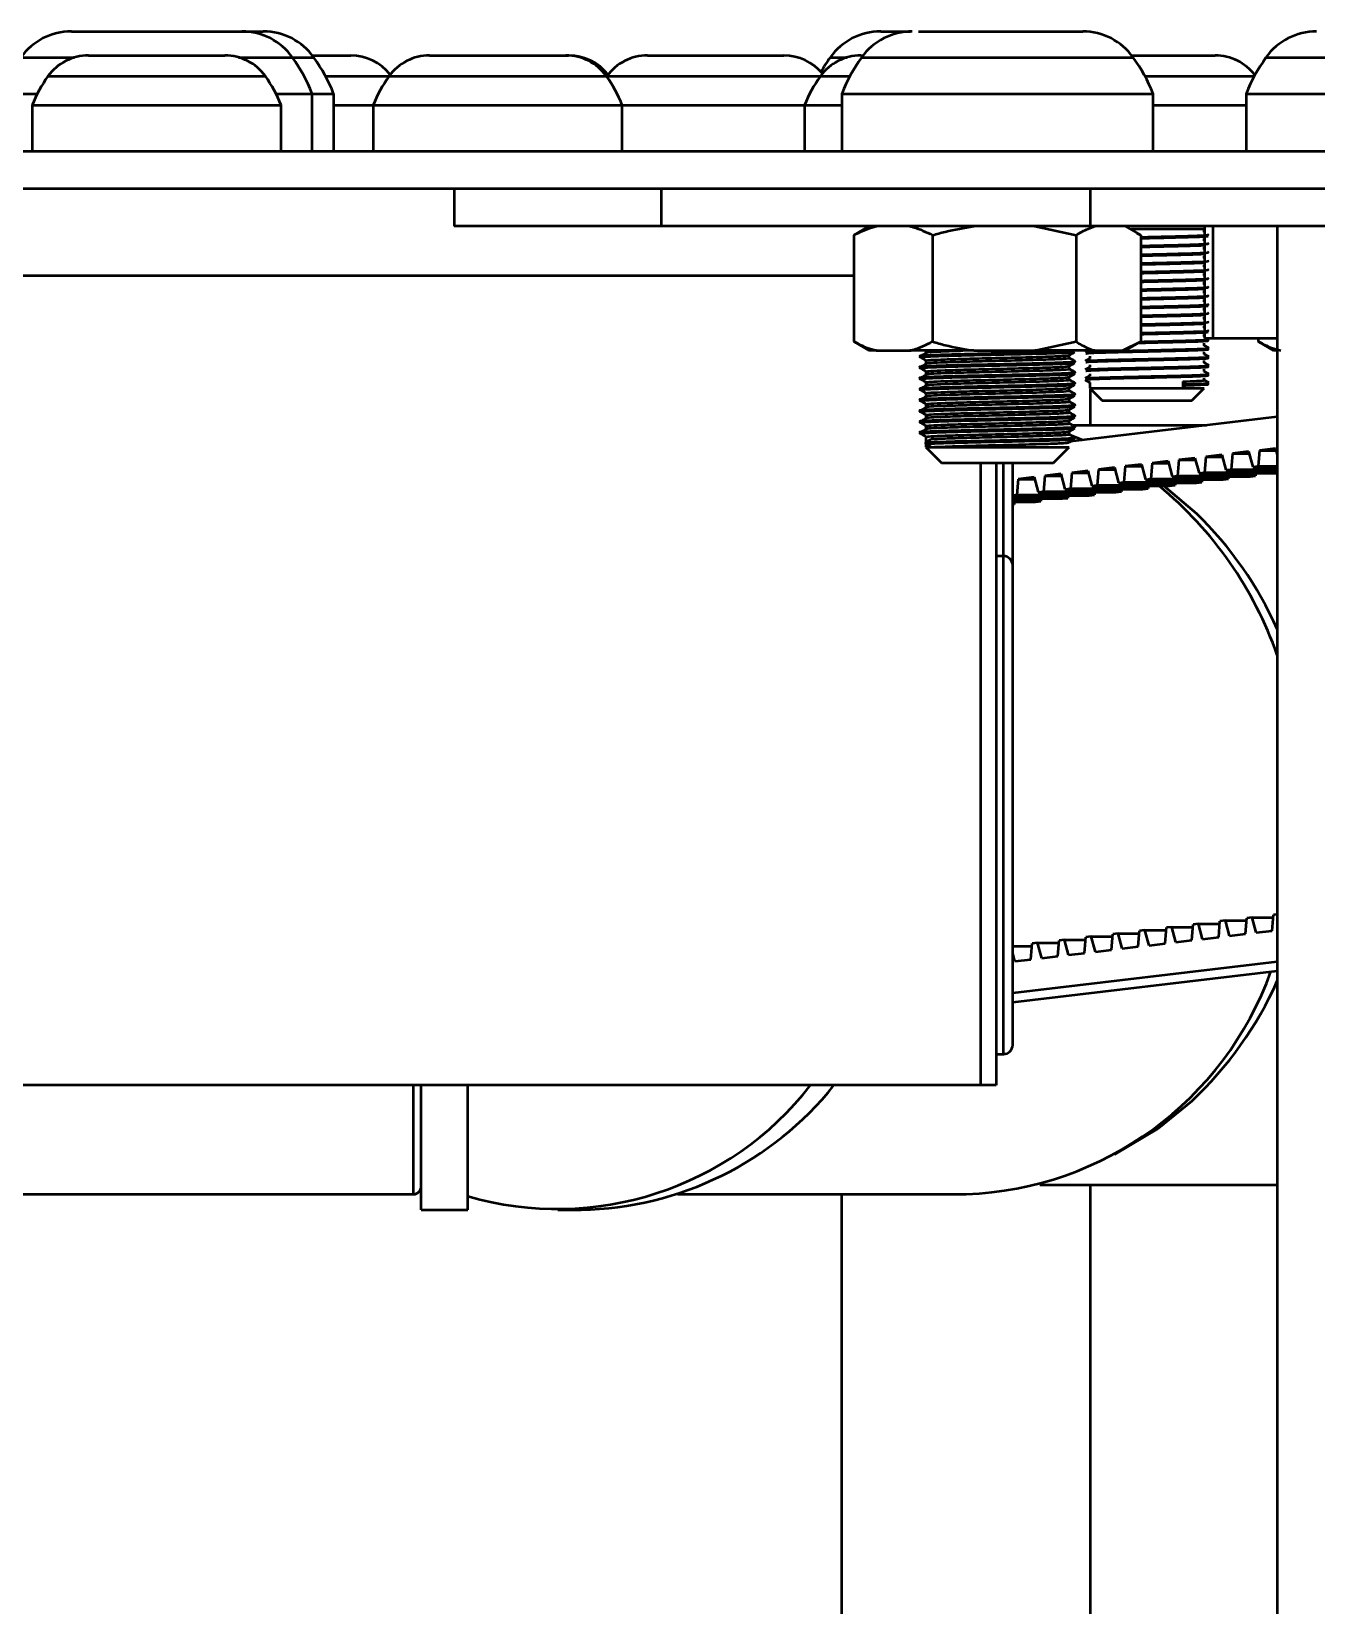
# Model space of a CAD drawing. Header units: millimetres. Extents: x 263 to 2983, y 441 to 2500.
# Drawn here: x 765.1 to 806.4, y 2439.4 to 2489.9 of the extents above; entities that cross this region are included whole.
import ezdxf

# ---------------------------------------------------------------- set-up
doc = ezdxf.new("R2010")
doc.units = ezdxf.units.MM
doc.header["$LTSCALE"] = 0.5
doc.layers.add('BOL', color=7, linetype='Continuous', lineweight=50)

msp = doc.modelspace()

# ---------------------------------------------------------------- linework, layer by layer
at = {"layer": 'BOL'}
for p, q in [((766.414, 2489.95), (767.763, 2489.95)), ((767.763, 2489.95), (771.514, 2489.95)), ((771.514, 2489.95), (771.894, 2489.95)), ((771.894, 2489.95), (772.58, 2489.95)), ((792.414, 2489.95), (793.366, 2489.95)), ((793.63, 2489.95), (797.205, 2489.95)), ((796.536, 2489.95), (796.976, 2489.95)), ((797.205, 2489.95), (798.903, 2489.95)), ((764.79, 2489.116), (766.519, 2489.116)), ((766.962, 2489.179), (768.366, 2489.179)), ((768.366, 2489.179), (771.199, 2489.179)), ((771.199, 2489.179), (771.346, 2489.179)), ((771.788, 2489.116), (773.518, 2489.116)), ((773.518, 2489.116), (774.204, 2489.116)), ((774.158, 2489.179), (775.388, 2489.179)), ((777.919, 2489.179), (778.406, 2489.179)), ((778.406, 2489.179), (781.489, 2489.179)), ((781.489, 2489.179), (782.303, 2489.179)), ((782.303, 2489.179), (782.388, 2489.179)), ((784.919, 2489.179), (785.406, 2489.179)), ((785.406, 2489.179), (788.489, 2489.179)), ((788.489, 2489.179), (789.303, 2489.179)), ((790.79, 2489.116), (791.333, 2489.116)), ((791.776, 2489.179), (791.846, 2489.179)), ((791.799, 2489.116), (792.127, 2489.116)), ((792.127, 2489.116), (800.527, 2489.116)), ((800.481, 2489.179), (802.345, 2489.179)), ((802.345, 2489.179), (803.159, 2489.179)), ((804.79, 2489.116), (813.518, 2489.116)), ((765.663, 2488.512), (772.645, 2488.512)), ((774.58, 2488.512), (776.62, 2488.512)), ((776.62, 2488.512), (782.305, 2488.512)), ((782.305, 2488.512), (783.602, 2488.512)), ((783.602, 2488.512), (783.62, 2488.512)), ((783.62, 2488.512), (789.305, 2488.512)), ((789.305, 2488.512), (790.476, 2488.512)), ((790.476, 2488.512), (791.423, 2488.512)), ((800.903, 2488.512), (803.162, 2488.512)), ((803.162, 2488.512), (804.414, 2488.512)), ((764.154, 2487.95), (765.32, 2487.95)), ((772.987, 2487.95), (774.154, 2487.95)), ((774.154, 2486.096), (774.154, 2487.95)), ((774.154, 2487.95), (774.84, 2487.95)), ((774.84, 2486.096), (774.84, 2487.95)), ((791.163, 2487.95), (791.163, 2486.096)), ((791.163, 2487.95), (791.539, 2487.95)), ((791.539, 2487.95), (801.163, 2487.95)), ((801.163, 2486.096), (801.163, 2487.95)), ((804.154, 2487.95), (804.154, 2486.096)), ((804.154, 2487.95), (814.154, 2487.95)), ((765.154, 2487.579), (765.154, 2486.096)), ((765.154, 2487.579), (773.154, 2487.579)), ((773.154, 2486.096), (773.154, 2487.579)), ((774.84, 2487.579), (776.111, 2487.579)), ((776.111, 2487.579), (776.111, 2486.096)), ((776.111, 2487.579), (782.625, 2487.579)), ((782.625, 2487.579), (784.111, 2487.579)), ((784.111, 2486.096), (784.111, 2487.579)), ((784.111, 2487.579), (789.625, 2487.579)), ((789.625, 2487.579), (789.967, 2487.579)), ((789.967, 2487.579), (789.967, 2486.096)), ((789.967, 2487.579), (791.163, 2487.579)), ((801.163, 2487.579), (803.482, 2487.579)), ((803.482, 2487.579), (804.154, 2487.579)), ((1174.154, 2486.096), (444.154, 2486.096)), ((1174.154, 2484.896), (444.154, 2484.896)), ((778.712, 2484.896), (778.712, 2483.696)), ((785.373, 2483.696), (785.373, 2484.896)), ((799.154, 2483.696), (799.154, 2484.896)), ((785.373, 2483.696), (778.712, 2483.696)), ((799.154, 2483.696), (785.373, 2483.696)), ((792.045, 2483.696), (791.545, 2483.407)), ((791.68, 2483.469), (791.552, 2483.407)), ((791.552, 2483.407), (791.552, 2479.985)), ((794.078, 2483.407), (794.078, 2479.985)), ((797.364, 2483.696), (798.69, 2483.407)), ((798.69, 2483.407), (798.69, 2479.985)), ((819.154, 2483.696), (799.154, 2483.696)), ((800.782, 2483.407), (800.282, 2483.696)), ((802.82, 2483.596), (800.455, 2483.596)), ((800.647, 2483.469), (800.775, 2483.407)), ((800.775, 2483.407), (800.775, 2479.985)), ((802.807, 2483.506), (802.807, 2483.576)), ((802.82, 2483.499), (802.807, 2483.507)), ((802.82, 2483.696), (802.82, 2480.096)), ((803.088, 2483.696), (803.088, 2480.096)), ((805.154, 2483.696), (805.154, 2283.896)), ((802.807, 2483.226), (802.807, 2483.296)), ((802.82, 2483.219), (802.807, 2483.227)), ((802.807, 2482.946), (802.807, 2483.016)), ((802.82, 2482.939), (802.807, 2482.947)), ((802.807, 2482.666), (802.807, 2482.736)), ((802.82, 2482.659), (802.807, 2482.667)), ((802.807, 2482.386), (802.807, 2482.456)), ((802.82, 2482.379), (802.807, 2482.387)), ((791.552, 2482.096), (717.683, 2482.096)), ((802.807, 2482.106), (802.807, 2482.176)), ((802.82, 2482.099), (802.807, 2482.107)), ((802.807, 2481.826), (802.807, 2481.896)), ((802.82, 2481.819), (802.807, 2481.827)), ((802.807, 2481.546), (802.807, 2481.616)), ((802.82, 2481.539), (802.807, 2481.547)), ((802.807, 2481.266), (802.807, 2481.336)), ((802.82, 2481.259), (802.807, 2481.267)), ((802.807, 2480.986), (802.807, 2481.056)), ((802.82, 2480.979), (802.807, 2480.987)), ((802.807, 2480.706), (802.807, 2480.776)), ((802.82, 2480.699), (802.807, 2480.707)), ((802.807, 2480.426), (802.807, 2480.496)), ((802.82, 2480.419), (802.807, 2480.427)), ((791.545, 2479.985), (792.045, 2479.696)), ((791.68, 2479.923), (791.552, 2479.985)), ((797.364, 2479.696), (798.69, 2479.985)), ((800.176, 2479.696), (800.775, 2479.985)), ((800.282, 2479.696), (800.782, 2479.985)), ((802.807, 2480.146), (802.807, 2480.216)), ((802.82, 2480.139), (802.807, 2480.147)), ((802.807, 2479.866), (802.807, 2479.936)), ((802.82, 2480.096), (803.088, 2480.096)), ((802.959, 2480.059), (802.895, 2480.096)), ((803.088, 2480.096), (805.154, 2480.096)), ((804.535, 2479.985), (805.035, 2479.696)), ((804.542, 2480.096), (804.542, 2479.985)), ((804.67, 2479.923), (804.542, 2479.985)), ((792.278, 2479.696), (792.045, 2479.696)), ((792.278, 2479.696), (793.352, 2479.696)), ((795.403, 2479.696), (793.352, 2479.696)), ((793.863, 2479.696), (793.863, 2479.637)), ((793.863, 2479.374), (793.863, 2479.287)), ((795.403, 2479.696), (797.364, 2479.696)), ((799.289, 2479.696), (797.364, 2479.696)), ((798.463, 2479.462), (798.463, 2479.548)), ((799.127, 2479.516), (799.127, 2479.447)), ((799.289, 2479.696), (800.176, 2479.696)), ((800.282, 2479.696), (800.176, 2479.696)), ((802.807, 2479.586), (802.807, 2479.656)), ((802.807, 2479.306), (802.807, 2479.376)), ((805.154, 2479.696), (805.035, 2479.696)), ((793.863, 2479.024), (793.863, 2478.937)), ((798.463, 2479.112), (798.463, 2479.198)), ((798.463, 2478.762), (798.463, 2478.848)), ((799.127, 2479.236), (799.127, 2479.167)), ((799.127, 2478.956), (799.127, 2478.887)), ((802.807, 2479.026), (802.807, 2479.096)), ((793.863, 2478.674), (793.863, 2478.587)), ((793.863, 2478.324), (793.863, 2478.237)), ((798.463, 2478.412), (798.463, 2478.498)), ((799.127, 2478.676), (799.127, 2478.496)), ((799.127, 2478.496), (799.527, 2478.096)), ((799.127, 2478.496), (802.124, 2478.496)), ((799.154, 2477.296), (799.154, 2478.47)), ((802.124, 2478.706), (802.124, 2478.496)), ((802.124, 2478.496), (802.807, 2478.496)), ((802.219, 2478.583), (802.219, 2478.618)), ((802.407, 2478.096), (802.807, 2478.496)), ((802.807, 2478.746), (802.807, 2478.816)), ((793.863, 2477.974), (793.863, 2477.887)), ((798.463, 2478.062), (798.463, 2478.148)), ((799.527, 2478.096), (801.872, 2478.096)), ((801.872, 2478.096), (802.407, 2478.096)), ((793.863, 2477.624), (793.863, 2477.537)), ((798.463, 2477.712), (798.463, 2477.798)), ((798.463, 2477.362), (798.463, 2477.448)), ((805.154, 2477.566), (798.513, 2476.777)), ((793.863, 2477.274), (793.863, 2477.187)), ((793.863, 2476.924), (793.863, 2476.751)), ((798.463, 2477.012), (798.463, 2477.098)), ((802.883, 2477.296), (798.58, 2477.296)), ((798.909, 2476.824), (798.59, 2476.953)), ((793.861, 2476.705), (793.861, 2476.749)), ((793.863, 2476.704), (793.863, 2476.596)), ((793.863, 2476.596), (794.363, 2476.096)), ((793.863, 2476.596), (798.463, 2476.596)), ((797.963, 2476.096), (798.463, 2476.596)), ((803.371, 2476.349), (802.856, 2476.287)), ((803.371, 2476.349), (803.503, 2475.862)), ((803.718, 2476.39), (803.675, 2475.882)), ((804.233, 2476.451), (803.718, 2476.39)), ((803.718, 2476.39), (804.249, 2476.39)), ((804.233, 2476.451), (804.364, 2475.964)), ((804.579, 2476.492), (804.537, 2475.984)), ((805.094, 2476.553), (804.579, 2476.492)), ((804.579, 2476.492), (805.111, 2476.492)), ((805.094, 2476.553), (805.154, 2476.333)), ((794.363, 2476.096), (797.963, 2476.096)), ((795.625, 2456.096), (795.625, 2476.096)), ((796.125, 2476.096), (796.125, 2456.096)), ((796.354, 2473.096), (796.354, 2476.096)), ((796.654, 2472.796), (796.654, 2476.096)), ((799.064, 2475.837), (798.549, 2475.776)), ((799.064, 2475.837), (799.195, 2475.35)), ((799.41, 2475.878), (799.368, 2475.371)), ((799.926, 2475.94), (799.41, 2475.878)), ((799.41, 2475.878), (799.942, 2475.878)), ((799.926, 2475.94), (800.057, 2475.452)), ((800.272, 2475.981), (800.229, 2475.473)), ((800.787, 2476.042), (800.272, 2475.981)), ((800.272, 2475.981), (800.803, 2475.981)), ((800.787, 2476.042), (800.918, 2475.555)), ((801.133, 2476.083), (801.091, 2475.575)), ((801.648, 2476.144), (801.133, 2476.083)), ((801.133, 2476.083), (801.665, 2476.083)), ((801.648, 2476.144), (801.78, 2475.657)), ((801.995, 2476.185), (801.952, 2475.677)), ((802.51, 2476.246), (801.995, 2476.185)), ((801.995, 2476.185), (802.526, 2476.185)), ((802.51, 2476.246), (802.641, 2475.759)), ((802.856, 2476.287), (802.814, 2475.78)), ((802.856, 2476.287), (803.388, 2476.287)), ((803.503, 2475.862), (803.675, 2475.882)), ((803.503, 2475.862), (805.154, 2475.862)), ((803.675, 2475.882), (805.154, 2475.882)), ((804.364, 2475.964), (804.537, 2475.984)), ((804.364, 2475.964), (805.154, 2475.964)), ((804.537, 2475.984), (805.154, 2475.984)), ((796.826, 2475.572), (796.783, 2475.064)), ((797.341, 2475.633), (796.826, 2475.572)), ((796.826, 2475.572), (797.358, 2475.572)), ((797.341, 2475.633), (797.472, 2475.146)), ((797.687, 2475.674), (797.645, 2475.166)), ((798.203, 2475.735), (797.687, 2475.674)), ((797.687, 2475.674), (798.219, 2475.674)), ((798.203, 2475.735), (798.334, 2475.248)), ((798.549, 2475.776), (798.506, 2475.268)), ((798.549, 2475.776), (799.081, 2475.776)), ((799.195, 2475.35), (799.368, 2475.371)), ((799.195, 2475.35), (801.695, 2475.35)), ((799.368, 2475.371), (801.868, 2475.371)), ((800.057, 2475.452), (800.229, 2475.473)), ((800.057, 2475.452), (802.557, 2475.452)), ((800.229, 2475.473), (802.729, 2475.473)), ((800.918, 2475.555), (801.091, 2475.575)), ((800.918, 2475.555), (803.418, 2475.555)), ((801.013, 2475.35), (801.006, 2475.268)), ((801.091, 2475.575), (803.591, 2475.575)), ((801.513, 2475.35), (802.559, 2474.462)), ((801.695, 2475.35), (801.868, 2475.371)), ((801.78, 2475.657), (801.952, 2475.677)), ((801.78, 2475.657), (804.28, 2475.657)), ((801.875, 2475.452), (801.868, 2475.371)), ((801.952, 2475.677), (804.452, 2475.677)), ((802.557, 2475.452), (802.729, 2475.473)), ((802.641, 2475.759), (802.814, 2475.78)), ((802.641, 2475.759), (805.141, 2475.759)), ((802.736, 2475.555), (802.729, 2475.473)), ((802.814, 2475.78), (805.154, 2475.78)), ((803.418, 2475.555), (803.591, 2475.575)), ((803.598, 2475.657), (803.591, 2475.575)), ((804.28, 2475.657), (804.452, 2475.677)), ((804.459, 2475.759), (804.452, 2475.677)), ((805.141, 2475.759), (805.154, 2475.761)), ((796.654, 2475.048), (796.783, 2475.064)), ((796.654, 2475.043), (799.111, 2475.043)), ((796.654, 2474.962), (798.422, 2474.962)), ((796.654, 2474.941), (798.249, 2474.941)), ((796.654, 2474.859), (797.56, 2474.859)), ((796.654, 2474.839), (797.388, 2474.839)), ((796.706, 2474.839), (796.699, 2474.757)), ((796.783, 2475.064), (799.283, 2475.064)), ((797.388, 2474.839), (797.56, 2474.859)), ((797.472, 2475.146), (797.645, 2475.166)), ((797.472, 2475.146), (799.972, 2475.146)), ((797.567, 2474.941), (797.56, 2474.859)), ((797.645, 2475.166), (800.145, 2475.166)), ((798.249, 2474.941), (798.422, 2474.962)), ((798.334, 2475.248), (798.506, 2475.268)), ((798.334, 2475.248), (800.834, 2475.248)), ((798.429, 2475.043), (798.422, 2474.962)), ((798.506, 2475.268), (801.006, 2475.268)), ((799.111, 2475.043), (799.283, 2475.064)), ((799.29, 2475.146), (799.283, 2475.064)), ((799.972, 2475.146), (800.145, 2475.166)), ((800.152, 2475.248), (800.145, 2475.166)), ((800.834, 2475.248), (801.006, 2475.268)), ((796.654, 2474.757), (796.699, 2474.757)), ((796.654, 2474.752), (796.699, 2474.757)), ((796.354, 2473.096), (796.125, 2473.096)), ((796.354, 2457.096), (796.354, 2473.096)), ((796.654, 2457.396), (796.654, 2472.796)), ((801.548, 2460.651), (801.59, 2461.159)), ((801.763, 2461.179), (801.59, 2461.159)), ((801.894, 2460.692), (801.763, 2461.179)), ((801.763, 2461.179), (802.445, 2461.179)), ((802.409, 2460.753), (802.452, 2461.261)), ((802.624, 2461.281), (802.452, 2461.261)), ((802.756, 2460.794), (802.624, 2461.281)), ((802.624, 2461.281), (803.306, 2461.281)), ((803.271, 2460.855), (803.313, 2461.363)), ((803.486, 2461.384), (803.313, 2461.363)), ((803.617, 2460.897), (803.486, 2461.384)), ((803.486, 2461.384), (804.168, 2461.384)), ((804.132, 2460.958), (804.175, 2461.465)), ((804.347, 2461.486), (804.175, 2461.465)), ((804.479, 2460.999), (804.347, 2461.486)), ((804.347, 2461.486), (805.029, 2461.486)), ((804.994, 2461.06), (805.036, 2461.568)), ((805.154, 2461.582), (805.036, 2461.568)), ((797.24, 2460.14), (797.283, 2460.647)), ((797.455, 2460.668), (797.283, 2460.647)), ((797.587, 2460.181), (797.455, 2460.668)), ((797.455, 2460.668), (798.138, 2460.668)), ((798.102, 2460.242), (798.144, 2460.75)), ((798.317, 2460.77), (798.144, 2460.75)), ((798.448, 2460.283), (798.317, 2460.77)), ((798.317, 2460.77), (798.999, 2460.77)), ((798.963, 2460.344), (799.006, 2460.852)), ((799.178, 2460.872), (799.006, 2460.852)), ((799.31, 2460.385), (799.178, 2460.872)), ((799.178, 2460.872), (799.861, 2460.872)), ((799.825, 2460.446), (799.867, 2460.954)), ((800.04, 2460.975), (799.867, 2460.954)), ((800.171, 2460.487), (800.04, 2460.975)), ((800.04, 2460.975), (800.722, 2460.975)), ((800.686, 2460.549), (800.729, 2461.056)), ((800.901, 2461.077), (800.729, 2461.056)), ((801.033, 2460.59), (800.901, 2461.077)), ((800.901, 2461.077), (801.584, 2461.077)), ((801.033, 2460.59), (801.548, 2460.651)), ((801.894, 2460.692), (802.409, 2460.753)), ((802.756, 2460.794), (803.271, 2460.855)), ((803.617, 2460.897), (804.132, 2460.958)), ((804.479, 2460.999), (804.994, 2461.06)), ((796.654, 2460.565), (797.276, 2460.565)), ((796.725, 2460.078), (796.654, 2460.343)), ((796.725, 2460.078), (797.24, 2460.14)), ((797.587, 2460.181), (798.102, 2460.242)), ((798.448, 2460.283), (798.963, 2460.344)), ((799.31, 2460.385), (799.825, 2460.446)), ((800.171, 2460.487), (800.686, 2460.549)), ((796.654, 2459.065), (805.154, 2460.074)), ((796.654, 2458.768), (805.154, 2459.777)), ((796.125, 2457.096), (796.354, 2457.096)), ((795.625, 2456.096), (717.683, 2456.096)), ((777.404, 2452.596), (777.404, 2456.096)), ((777.654, 2452.096), (777.654, 2456.096)), ((779.154, 2452.096), (779.154, 2456.096)), ((796.125, 2456.096), (795.625, 2456.096)), ((752.904, 2452.596), (777.404, 2452.596)), ((785.882, 2452.596), (795.164, 2452.596)), ((791.154, 2452.596), (791.154, 2283.896)), ((797.522, 2452.896), (805.154, 2452.896)), ((799.154, 2283.896), (799.154, 2452.896)), ((777.654, 2452.096), (779.154, 2452.096)), ((782.039, 2452.096), (782.789, 2452.096))]:
    msp.add_line(p, q, dxfattribs=at)
at = {"layer": 'BOL', "flags": 128}
msp.add_lwpolyline([(802.411, 2455.59), (801.329, 2454.707), (799.923, 2453.868)], dxfattribs=at)
at = {"layer": 'BOL'}
for centre, radius, start, end in [((766.414, 2487.95), 2, 90, 144.3075), ((771.894, 2487.95), 2, 35.6925, 90), ((772.58, 2487.95), 2, 35.6925, 90), ((792.414, 2487.95), 2, 90, 144.3075), ((793.424, 2487.95), 2, 90, 144.3075), ((798.903, 2487.95), 2, 35.6925, 90), ((806.414, 2487.95), 2, 90, 144.3075), ((766.962, 2487.579), 1.6, 90, 144.3075), ((771.346, 2487.579), 1.6, 35.6925, 90), ((769.154, 2485.981), 5.373, 21.4863, 35.6925), ((769.84, 2485.981), 5.373, 21.4863, 35.6925), ((775.388, 2487.579), 1.6, 37.7327, 90), ((777.919, 2487.579), 1.6, 90, 144.3075), ((782.303, 2487.579), 1.6, 35.6925, 90), ((782.388, 2487.579), 1.6, 37.7327, 90), ((784.919, 2487.579), 1.6, 90, 144.3075), ((789.303, 2487.579), 1.6, 39.3989, 90), ((791.776, 2487.579), 1.6, 90, 144.3075), ((795.154, 2485.981), 5.373, 144.3075, 150.2103), ((796.163, 2485.981), 5.373, 144.3075, 158.5137), ((796.163, 2485.981), 5.373, 21.4863, 35.6925), ((803.159, 2487.579), 1.6, 37.2581, 90), ((809.154, 2485.981), 5.373, 144.3075, 158.5137), ((769.154, 2486.004), 4.299, 144.3075, 158.5137), ((769.154, 2486.004), 4.299, 21.4863, 35.6925), ((780.111, 2486.004), 4.299, 144.3075, 158.5137), ((780.111, 2486.004), 4.299, 21.4863, 35.6925), ((793.967, 2486.004), 4.299, 144.3075, 158.5137), ((793.522, 2465.832), 12.327, 19.3267, 50.5457), ((794.157, 2465.834), 12.044, 24.0665, 45.7616), ((796.354, 2472.796), 0.3, 0, 90), ((794.756, 2463.423), 10.835, 272.1581, 340.1982), ((794.183, 2464.344), 12.014, 313.2272, 335.9469), ((796.354, 2457.396), 0.3, 270, 0), ((782.026, 2462.441), 10.318, 253.8369, 322.0558), ((782.598, 2462.734), 10.64, 271.0299, 321.3979), ((777.404, 2452.846), 0.25, 270, 0)]:
    msp.add_arc(centre, radius, start, end, dxfattribs=at)
for points, knots in [([(791.552, 2483.407), (791.694, 2483.478), (791.933, 2483.597), (792.178, 2483.667), (792.278, 2483.696)], [0, 0, 0, 0, 0.592726, 1, 1, 1, 1]), ([(793.352, 2483.696), (793.388, 2483.686), (793.633, 2483.621), (793.873, 2483.506), (794.078, 2483.407)], [0, 0, 0, 0, 0.146021, 1, 1, 1, 1]), ([(794.078, 2483.407), (794.213, 2483.445), (794.649, 2483.568), (795.095, 2483.643), (795.403, 2483.696)], [0, 0, 0, 0, 0.309695, 1, 1, 1, 1]), ([(798.69, 2483.407), (798.751, 2483.445), (798.948, 2483.568), (799.15, 2483.643), (799.289, 2483.696)], [0, 0, 0, 0, 0.309683, 1, 1, 1, 1]), ([(800.767, 2483.308), (801.019, 2483.314), (801.541, 2483.326), (802.227, 2483.343), (802.744, 2483.359), (802.872, 2483.371), (802.936, 2483.377)], [0, 0, 0, 0, 0.2479958, 0.5131347, 0.7530752, 1, 1, 1, 1]), ([(800.819, 2483.345), (801.053, 2483.35), (801.556, 2483.362), (802.234, 2483.378), (802.722, 2483.394), (802.961, 2483.409), (802.935, 2483.416), (802.927, 2483.418)], [0, 0, 0, 0, 0.212892, 0.457674, 0.679192, 0.907158, 1, 1, 1, 1]), ([(800.775, 2483.063), (801.024, 2483.069), (801.542, 2483.081), (802.234, 2483.098), (802.722, 2483.114), (802.961, 2483.129), (802.935, 2483.136), (802.927, 2483.138)], [0, 0, 0, 0, 0.223303, 0.464847, 0.683435, 0.908386, 1, 1, 1, 1]), ([(800.775, 2483.028), (801.025, 2483.034), (801.545, 2483.046), (802.222, 2483.063), (802.678, 2483.077), (802.783, 2483.085), (802.82, 2483.089)], [0, 0, 0, 0, 0.2781745, 0.5790722, 0.8513726, 1, 1, 1, 1]), ([(800.775, 2482.783), (801.024, 2482.789), (801.542, 2482.801), (802.234, 2482.818), (802.722, 2482.834), (802.961, 2482.849), (802.935, 2482.856), (802.927, 2482.858)], [0, 0, 0, 0, 0.2233031, 0.464847, 0.6834349, 0.9083854, 1, 1, 1, 1]), ([(800.775, 2482.748), (801.025, 2482.754), (801.545, 2482.766), (802.222, 2482.783), (802.678, 2482.797), (802.783, 2482.805), (802.82, 2482.809)], [0, 0, 0, 0, 0.278174, 0.579072, 0.851373, 1, 1, 1, 1]), ([(800.775, 2482.503), (801.024, 2482.509), (801.542, 2482.521), (802.234, 2482.538), (802.722, 2482.554), (802.961, 2482.569), (802.935, 2482.576), (802.927, 2482.578)], [0, 0, 0, 0, 0.2233031, 0.464847, 0.6834347, 0.9083854, 1, 1, 1, 1]), ([(800.775, 2482.468), (801.025, 2482.474), (801.545, 2482.486), (802.222, 2482.503), (802.678, 2482.517), (802.783, 2482.525), (802.82, 2482.529)], [0, 0, 0, 0, 0.2781745, 0.579072, 0.8513727, 1, 1, 1, 1]), ([(800.775, 2482.223), (801.024, 2482.229), (801.542, 2482.241), (802.234, 2482.258), (802.722, 2482.274), (802.961, 2482.289), (802.935, 2482.296), (802.927, 2482.298)], [0, 0, 0, 0, 0.223303, 0.464847, 0.683435, 0.908386, 1, 1, 1, 1]), ([(800.775, 2482.188), (801.025, 2482.194), (801.545, 2482.206), (802.222, 2482.223), (802.678, 2482.237), (802.783, 2482.245), (802.82, 2482.249)], [0, 0, 0, 0, 0.278175, 0.579072, 0.851373, 1, 1, 1, 1]), ([(800.775, 2481.943), (801.024, 2481.949), (801.542, 2481.961), (802.234, 2481.978), (802.722, 2481.994), (802.961, 2482.009), (802.935, 2482.016), (802.927, 2482.018)], [0, 0, 0, 0, 0.223303, 0.464847, 0.683435, 0.908386, 1, 1, 1, 1]), ([(800.775, 2481.908), (801.025, 2481.914), (801.545, 2481.926), (802.222, 2481.943), (802.678, 2481.957), (802.783, 2481.965), (802.82, 2481.969)], [0, 0, 0, 0, 0.2781745, 0.5790722, 0.8513726, 1, 1, 1, 1]), ([(800.775, 2481.663), (801.024, 2481.669), (801.542, 2481.681), (802.234, 2481.698), (802.722, 2481.714), (802.961, 2481.729), (802.935, 2481.736), (802.927, 2481.738)], [0, 0, 0, 0, 0.223303, 0.464847, 0.683435, 0.908386, 1, 1, 1, 1]), ([(800.775, 2481.628), (801.025, 2481.634), (801.545, 2481.646), (802.222, 2481.663), (802.678, 2481.677), (802.783, 2481.685), (802.82, 2481.689)], [0, 0, 0, 0, 0.278174, 0.579072, 0.851373, 1, 1, 1, 1]), ([(800.775, 2481.383), (801.024, 2481.389), (801.542, 2481.401), (802.234, 2481.418), (802.722, 2481.434), (802.961, 2481.449), (802.935, 2481.456), (802.927, 2481.458)], [0, 0, 0, 0, 0.2233031, 0.464847, 0.6834347, 0.9083854, 1, 1, 1, 1]), ([(800.775, 2481.348), (801.025, 2481.354), (801.545, 2481.366), (802.222, 2481.383), (802.678, 2481.397), (802.783, 2481.405), (802.82, 2481.409)], [0, 0, 0, 0, 0.2781745, 0.579072, 0.8513727, 1, 1, 1, 1]), ([(800.775, 2481.103), (801.024, 2481.109), (801.542, 2481.121), (802.234, 2481.138), (802.722, 2481.154), (802.961, 2481.169), (802.935, 2481.176), (802.927, 2481.178)], [0, 0, 0, 0, 0.223303, 0.464847, 0.683435, 0.908386, 1, 1, 1, 1]), ([(800.775, 2481.068), (801.025, 2481.074), (801.544, 2481.086), (802.227, 2481.103), (802.744, 2481.119), (802.872, 2481.131), (802.936, 2481.137)], [0, 0, 0, 0, 0.2458241, 0.5117287, 0.7523621, 1, 1, 1, 1]), ([(800.775, 2480.823), (801.024, 2480.829), (801.542, 2480.841), (802.234, 2480.858), (802.722, 2480.874), (802.961, 2480.889), (802.935, 2480.896), (802.927, 2480.898)], [0, 0, 0, 0, 0.223303, 0.464847, 0.683435, 0.908386, 1, 1, 1, 1]), ([(800.775, 2480.788), (801.025, 2480.794), (801.545, 2480.806), (802.222, 2480.823), (802.678, 2480.837), (802.783, 2480.845), (802.82, 2480.849)], [0, 0, 0, 0, 0.2781745, 0.5790722, 0.8513726, 1, 1, 1, 1]), ([(800.775, 2480.543), (801.024, 2480.549), (801.542, 2480.561), (802.234, 2480.578), (802.722, 2480.594), (802.961, 2480.609), (802.935, 2480.616), (802.927, 2480.618)], [0, 0, 0, 0, 0.223303, 0.464847, 0.683435, 0.908386, 1, 1, 1, 1]), ([(800.775, 2480.508), (801.025, 2480.514), (801.545, 2480.526), (802.222, 2480.543), (802.678, 2480.557), (802.783, 2480.565), (802.82, 2480.569)], [0, 0, 0, 0, 0.278174, 0.579072, 0.851373, 1, 1, 1, 1]), ([(800.775, 2480.263), (801.024, 2480.269), (801.542, 2480.281), (802.234, 2480.298), (802.722, 2480.314), (802.961, 2480.329), (802.935, 2480.336), (802.927, 2480.338)], [0, 0, 0, 0, 0.2233031, 0.464847, 0.6834347, 0.9083854, 1, 1, 1, 1]), ([(791.552, 2479.985), (791.694, 2479.914), (791.933, 2479.795), (792.178, 2479.725), (792.278, 2479.696)], [0, 0, 0, 0, 0.592724, 1, 1, 1, 1]), ([(793.352, 2479.696), (793.388, 2479.705), (793.633, 2479.77), (793.873, 2479.886), (794.078, 2479.985)], [0, 0, 0, 0, 0.146018, 1, 1, 1, 1]), ([(794.078, 2479.985), (794.213, 2479.947), (794.649, 2479.824), (795.095, 2479.748), (795.403, 2479.696)], [0, 0, 0, 0, 0.309691, 1, 1, 1, 1]), ([(798.69, 2479.985), (798.751, 2479.947), (798.948, 2479.824), (799.15, 2479.748), (799.289, 2479.696)], [0, 0, 0, 0, 0.309679, 1, 1, 1, 1]), ([(800.717, 2479.947), (800.986, 2479.953), (801.524, 2479.966), (802.234, 2479.983), (802.722, 2479.999), (802.961, 2480.014), (802.935, 2480.021), (802.927, 2480.023)], [0, 0, 0, 0, 0.237022, 0.474697, 0.689784, 0.911132, 1, 1, 1, 1]), ([(800.775, 2480.228), (801.025, 2480.234), (801.544, 2480.246), (802.227, 2480.263), (802.744, 2480.279), (802.872, 2480.291), (802.936, 2480.297)], [0, 0, 0, 0, 0.245824, 0.511729, 0.752362, 1, 1, 1, 1]), ([(800.78, 2479.984), (801.028, 2479.989), (801.544, 2480.001), (802.234, 2480.018), (802.722, 2480.034), (802.961, 2480.049), (802.935, 2480.056), (802.927, 2480.058)], [0, 0, 0, 0, 0.222057, 0.463989, 0.682927, 0.908239, 1, 1, 1, 1]), ([(802.959, 2479.779), (802.933, 2479.794), (802.883, 2479.823), (802.833, 2479.852), (802.807, 2479.867)], [0, 0, 0, 0, 0.499956, 1, 1, 1, 1]), ([(804.542, 2479.985), (804.684, 2479.914), (804.923, 2479.795), (805.168, 2479.725), (805.268, 2479.696)], [0, 0, 0, 0, 0.592749, 1, 1, 1, 1]), ([(793.749, 2479.519), (793.719, 2479.522), (793.601, 2479.532), (793.808, 2479.548), (794.31, 2479.569), (795.068, 2479.591), (796.019, 2479.611), (797.063, 2479.634), (797.945, 2479.659), (798.494, 2479.677), (798.567, 2479.69), (798.597, 2479.696)], [0, 0, 0, 0, 0.04347, 0.170402, 0.285246, 0.403451, 0.517376, 0.654077, 0.791789, 0.911055, 1, 1, 1, 1]), ([(793.748, 2479.169), (793.718, 2479.172), (793.601, 2479.182), (793.808, 2479.198), (794.31, 2479.219), (795.068, 2479.241), (796.02, 2479.261), (797.058, 2479.284), (797.961, 2479.309), (798.497, 2479.329), (798.714, 2479.346), (798.641, 2479.354), (798.634, 2479.355)], [0, 0, 0, 0, 0.041411, 0.162502, 0.27206, 0.384826, 0.493508, 0.623917, 0.755292, 0.869069, 0.987505, 1, 1, 1, 1]), ([(793.768, 2479.473), (793.729, 2479.476), (793.6, 2479.488), (793.805, 2479.505), (794.31, 2479.525), (795.068, 2479.547), (796.019, 2479.567), (797.062, 2479.591), (797.948, 2479.615), (798.527, 2479.635), (798.603, 2479.65), (798.641, 2479.657)], [0, 0, 0, 0, 0.052786, 0.174977, 0.28553, 0.399319, 0.508988, 0.640581, 0.773148, 0.887959, 1, 1, 1, 1]), ([(793.889, 2479.628), (793.858, 2479.61), (793.797, 2479.573), (793.734, 2479.537), (793.702, 2479.519)], [0, 0, 0, 0, 0.501015, 1, 1, 1, 1]), ([(793.717, 2479.473), (793.748, 2479.455), (793.812, 2479.418), (793.873, 2479.382), (793.903, 2479.364)], [0, 0, 0, 0, 0.5011184, 1, 1, 1, 1]), ([(793.869, 2479.637), (793.902, 2479.644), (793.965, 2479.658), (794.417, 2479.677), (794.851, 2479.69), (795.049, 2479.696)], [0, 0, 0, 0, 0.368656, 0.713316, 1, 1, 1, 1]), ([(793.869, 2479.374), (793.901, 2479.382), (793.962, 2479.396), (794.459, 2479.416), (795.149, 2479.438), (796.031, 2479.458), (796.993, 2479.481), (797.812, 2479.506), (798.348, 2479.526), (798.418, 2479.541), (798.453, 2479.548)], [0, 0, 0, 0, 0.1253281, 0.2424984, 0.363103, 0.4793362, 0.6188057, 0.7593054, 0.8809816, 1, 1, 1, 1]), ([(793.869, 2479.287), (793.901, 2479.294), (793.962, 2479.308), (794.459, 2479.328), (795.149, 2479.35), (796.032, 2479.37), (796.99, 2479.394), (797.824, 2479.418), (798.32, 2479.438), (798.52, 2479.455), (798.453, 2479.463), (798.447, 2479.464)], [0, 0, 0, 0, 0.122894, 0.237789, 0.356051, 0.470027, 0.606788, 0.744559, 0.863872, 0.988075, 1, 1, 1, 1]), ([(798.462, 2479.548), (798.494, 2479.566), (798.557, 2479.602), (798.62, 2479.639), (798.652, 2479.657)], [0, 0, 0, 0, 0.498045, 1, 1, 1, 1]), ([(798.651, 2479.355), (798.62, 2479.373), (798.557, 2479.409), (798.494, 2479.445), (798.463, 2479.463)], [0, 0, 0, 0, 0.503397, 1, 1, 1, 1]), ([(799.13, 2479.448), (799.105, 2479.434), (799.054, 2479.404), (799.004, 2479.375), (798.978, 2479.361)], [0, 0, 0, 0, 0.500385, 1, 1, 1, 1]), ([(799.007, 2479.638), (799.007, 2479.642), (799.008, 2479.651), (799.344, 2479.667), (799.93, 2479.685), (800.7, 2479.701), (801.519, 2479.721), (802.234, 2479.738), (802.722, 2479.754), (802.961, 2479.769), (802.935, 2479.776), (802.927, 2479.778)], [0, 0, 0, 0, 0.081662, 0.205628, 0.330396, 0.456458, 0.587658, 0.715892, 0.831938, 0.951363, 1, 1, 1, 1]), ([(799.007, 2479.603), (799.008, 2479.607), (799.009, 2479.616), (799.344, 2479.632), (799.93, 2479.65), (800.7, 2479.666), (801.519, 2479.686), (802.234, 2479.703), (802.722, 2479.719), (802.961, 2479.734), (802.935, 2479.741), (802.927, 2479.743)], [0, 0, 0, 0, 0.081141, 0.20525, 0.330161, 0.456369, 0.58772, 0.716102, 0.832282, 0.951844, 1, 1, 1, 1]), ([(799.007, 2479.358), (799.007, 2479.362), (799.008, 2479.371), (799.344, 2479.387), (799.93, 2479.405), (800.7, 2479.421), (801.519, 2479.441), (802.234, 2479.458), (802.722, 2479.474), (802.961, 2479.489), (802.935, 2479.496), (802.927, 2479.498)], [0, 0, 0, 0, 0.081538, 0.205521, 0.330306, 0.456385, 0.587603, 0.715853, 0.831916, 0.951356, 1, 1, 1, 1]), ([(799.007, 2479.323), (799.008, 2479.327), (799.009, 2479.336), (799.344, 2479.352), (799.93, 2479.37), (800.7, 2479.386), (801.519, 2479.406), (802.234, 2479.423), (802.722, 2479.439), (802.961, 2479.454), (802.935, 2479.461), (802.927, 2479.463)], [0, 0, 0, 0, 0.0811281, 0.2052184, 0.3301108, 0.456299, 0.5876298, 0.7159916, 0.8321541, 0.9516979, 1, 1, 1, 1]), ([(802.959, 2479.499), (802.933, 2479.514), (802.883, 2479.543), (802.833, 2479.572), (802.807, 2479.587)], [0, 0, 0, 0, 0.5003742, 1, 1, 1, 1]), ([(793.748, 2478.819), (793.718, 2478.822), (793.601, 2478.832), (793.808, 2478.848), (794.31, 2478.869), (795.068, 2478.891), (796.02, 2478.911), (797.058, 2478.934), (797.961, 2478.959), (798.497, 2478.979), (798.714, 2478.996), (798.641, 2479.004), (798.634, 2479.005)], [0, 0, 0, 0, 0.041366, 0.162461, 0.272023, 0.384792, 0.493477, 0.623891, 0.755269, 0.86905, 0.98749, 1, 1, 1, 1]), ([(793.768, 2479.123), (793.729, 2479.126), (793.6, 2479.138), (793.805, 2479.155), (794.31, 2479.175), (795.068, 2479.197), (796.019, 2479.217), (797.062, 2479.241), (797.948, 2479.265), (798.527, 2479.285), (798.603, 2479.3), (798.641, 2479.307)], [0, 0, 0, 0, 0.052729, 0.174925, 0.285483, 0.399277, 0.508951, 0.64055, 0.773123, 0.887939, 1, 1, 1, 1]), ([(793.768, 2478.773), (793.729, 2478.776), (793.6, 2478.788), (793.805, 2478.805), (794.31, 2478.825), (795.068, 2478.847), (796.019, 2478.867), (797.062, 2478.891), (797.948, 2478.915), (798.527, 2478.935), (798.603, 2478.95), (798.641, 2478.957)], [0, 0, 0, 0, 0.052671, 0.174873, 0.285436, 0.399235, 0.508914, 0.640519, 0.773099, 0.887919, 1, 1, 1, 1]), ([(793.889, 2479.278), (793.858, 2479.26), (793.797, 2479.223), (793.734, 2479.187), (793.702, 2479.169)], [0, 0, 0, 0, 0.500857, 1, 1, 1, 1]), ([(793.889, 2478.928), (793.858, 2478.91), (793.797, 2478.874), (793.733, 2478.837), (793.702, 2478.819)], [0, 0, 0, 0, 0.500702, 1, 1, 1, 1]), ([(793.717, 2479.123), (793.748, 2479.105), (793.812, 2479.068), (793.873, 2479.032), (793.903, 2479.014)], [0, 0, 0, 0, 0.501011, 1, 1, 1, 1]), ([(793.869, 2479.024), (793.901, 2479.032), (793.962, 2479.046), (794.459, 2479.066), (795.149, 2479.088), (796.031, 2479.108), (796.993, 2479.131), (797.812, 2479.156), (798.348, 2479.176), (798.418, 2479.191), (798.453, 2479.198)], [0, 0, 0, 0, 0.125317, 0.242478, 0.363072, 0.479295, 0.618753, 0.759241, 0.880906, 1, 1, 1, 1]), ([(793.869, 2478.937), (793.901, 2478.944), (793.962, 2478.958), (794.459, 2478.978), (795.149, 2479), (796.032, 2479.02), (796.99, 2479.044), (797.824, 2479.068), (798.32, 2479.088), (798.52, 2479.105), (798.453, 2479.113), (798.447, 2479.114)], [0, 0, 0, 0, 0.122884, 0.237769, 0.356021, 0.469988, 0.606737, 0.744497, 0.8638, 0.987992, 1, 1, 1, 1]), ([(793.869, 2478.674), (793.901, 2478.682), (793.962, 2478.696), (794.459, 2478.716), (795.149, 2478.738), (796.031, 2478.758), (796.993, 2478.781), (797.812, 2478.806), (798.348, 2478.826), (798.418, 2478.841), (798.453, 2478.848)], [0, 0, 0, 0, 0.1253067, 0.2424569, 0.3630409, 0.4792543, 0.6187, 0.7591757, 0.8808311, 1, 1, 1, 1]), ([(798.462, 2479.198), (798.494, 2479.216), (798.557, 2479.252), (798.62, 2479.289), (798.652, 2479.307)], [0, 0, 0, 0, 0.498367, 1, 1, 1, 1]), ([(798.462, 2478.848), (798.494, 2478.866), (798.557, 2478.902), (798.62, 2478.939), (798.652, 2478.957)], [0, 0, 0, 0, 0.498573, 1, 1, 1, 1]), ([(798.651, 2479.005), (798.62, 2479.023), (798.557, 2479.059), (798.494, 2479.095), (798.463, 2479.113)], [0, 0, 0, 0, 0.503565, 1, 1, 1, 1]), ([(799.13, 2479.168), (799.105, 2479.154), (799.054, 2479.124), (799.004, 2479.095), (798.978, 2479.081)], [0, 0, 0, 0, 0.5002304, 1, 1, 1, 1]), ([(799.13, 2478.888), (799.105, 2478.874), (799.054, 2478.844), (799.004, 2478.815), (798.978, 2478.801)], [0, 0, 0, 0, 0.499971, 1, 1, 1, 1]), ([(799.007, 2479.078), (799.008, 2479.082), (799.009, 2479.091), (799.344, 2479.107), (799.93, 2479.125), (800.7, 2479.141), (801.519, 2479.161), (802.234, 2479.178), (802.722, 2479.194), (802.961, 2479.209), (802.935, 2479.216), (802.927, 2479.218)], [0, 0, 0, 0, 0.081203, 0.205231, 0.330061, 0.456187, 0.587452, 0.71575, 0.831854, 0.951338, 1, 1, 1, 1]), ([(799.007, 2479.043), (799.008, 2479.047), (799.009, 2479.056), (799.344, 2479.072), (799.93, 2479.09), (800.7, 2479.106), (801.519, 2479.126), (802.234, 2479.143), (802.722, 2479.159), (802.961, 2479.174), (802.935, 2479.181), (802.927, 2479.183)], [0, 0, 0, 0, 0.0811157, 0.2051869, 0.3300601, 0.456229, 0.5875397, 0.7158818, 0.8320264, 0.9515519, 1, 1, 1, 1]), ([(799.007, 2478.798), (799.008, 2478.802), (799.009, 2478.811), (799.344, 2478.827), (799.93, 2478.845), (800.7, 2478.861), (801.519, 2478.881), (802.234, 2478.898), (802.722, 2478.914), (802.961, 2478.929), (802.935, 2478.936), (802.927, 2478.938)], [0, 0, 0, 0, 0.08122, 0.205275, 0.330131, 0.456283, 0.587576, 0.715901, 0.83203, 0.951539, 1, 1, 1, 1]), ([(799.007, 2478.763), (799.008, 2478.767), (799.009, 2478.776), (799.344, 2478.792), (799.93, 2478.81), (800.7, 2478.826), (801.519, 2478.846), (802.234, 2478.863), (802.722, 2478.879), (802.961, 2478.894), (802.935, 2478.901), (802.927, 2478.903)], [0, 0, 0, 0, 0.081103, 0.205155, 0.330009, 0.456159, 0.587449, 0.715772, 0.831899, 0.951406, 1, 1, 1, 1]), ([(802.959, 2479.219), (802.933, 2479.234), (802.883, 2479.263), (802.833, 2479.292), (802.807, 2479.307)], [0, 0, 0, 0, 0.500462, 1, 1, 1, 1]), ([(802.959, 2478.939), (802.933, 2478.954), (802.883, 2478.983), (802.833, 2479.012), (802.807, 2479.027)], [0, 0, 0, 0, 0.50071, 1, 1, 1, 1]), ([(793.748, 2478.469), (793.718, 2478.472), (793.601, 2478.482), (793.808, 2478.498), (794.31, 2478.519), (795.068, 2478.541), (796.02, 2478.561), (797.058, 2478.584), (797.961, 2478.609), (798.497, 2478.629), (798.714, 2478.646), (798.641, 2478.654), (798.634, 2478.655)], [0, 0, 0, 0, 0.041309, 0.162409, 0.271976, 0.38475, 0.49344, 0.623859, 0.755243, 0.869029, 0.987474, 1, 1, 1, 1]), ([(793.768, 2478.423), (793.729, 2478.426), (793.6, 2478.438), (793.805, 2478.455), (794.31, 2478.475), (795.068, 2478.497), (796.019, 2478.517), (797.062, 2478.541), (797.948, 2478.565), (798.527, 2478.585), (798.603, 2478.6), (798.641, 2478.607)], [0, 0, 0, 0, 0.052615, 0.174824, 0.285393, 0.399199, 0.508885, 0.640498, 0.773084, 0.887912, 1, 1, 1, 1]), ([(793.889, 2478.578), (793.858, 2478.56), (793.796, 2478.524), (793.733, 2478.487), (793.702, 2478.469)], [0, 0, 0, 0, 0.500546, 1, 1, 1, 1]), ([(793.717, 2478.773), (793.748, 2478.755), (793.811, 2478.718), (793.873, 2478.682), (793.903, 2478.664)], [0, 0, 0, 0, 0.500914, 1, 1, 1, 1]), ([(793.717, 2478.423), (793.748, 2478.405), (793.811, 2478.368), (793.873, 2478.332), (793.903, 2478.314)], [0, 0, 0, 0, 0.500701, 1, 1, 1, 1]), ([(793.869, 2478.587), (793.901, 2478.594), (793.962, 2478.608), (794.459, 2478.628), (795.149, 2478.65), (796.032, 2478.67), (796.99, 2478.694), (797.824, 2478.718), (798.32, 2478.738), (798.52, 2478.755), (798.453, 2478.763), (798.447, 2478.764)], [0, 0, 0, 0, 0.122874, 0.237749, 0.355992, 0.469949, 0.606687, 0.744435, 0.863728, 0.98791, 1, 1, 1, 1]), ([(793.869, 2478.324), (793.901, 2478.332), (793.962, 2478.346), (794.459, 2478.366), (795.149, 2478.388), (796.031, 2478.408), (796.993, 2478.431), (797.812, 2478.456), (798.348, 2478.476), (798.418, 2478.491), (798.453, 2478.498)], [0, 0, 0, 0, 0.125298, 0.24244, 0.363016, 0.479221, 0.618657, 0.759123, 0.88077, 1, 1, 1, 1]), ([(793.869, 2478.237), (793.901, 2478.244), (793.962, 2478.258), (794.459, 2478.278), (795.149, 2478.3), (796.032, 2478.32), (796.99, 2478.344), (797.824, 2478.368), (798.32, 2478.388), (798.52, 2478.405), (798.453, 2478.413), (798.447, 2478.414)], [0, 0, 0, 0, 0.1228633, 0.2377293, 0.355962, 0.4699093, 0.6066359, 0.7443725, 0.8636557, 0.9878277, 1, 1, 1, 1]), ([(798.462, 2478.498), (798.494, 2478.516), (798.557, 2478.552), (798.62, 2478.589), (798.652, 2478.607)], [0, 0, 0, 0, 0.4987785, 1, 1, 1, 1]), ([(798.651, 2478.655), (798.62, 2478.673), (798.557, 2478.709), (798.494, 2478.745), (798.463, 2478.763)], [0, 0, 0, 0, 0.5037195, 1, 1, 1, 1]), ([(798.651, 2478.305), (798.62, 2478.323), (798.557, 2478.359), (798.494, 2478.395), (798.463, 2478.413)], [0, 0, 0, 0, 0.50401, 1, 1, 1, 1]), ([(798.977, 2478.762), (799.002, 2478.747), (799.052, 2478.718), (799.103, 2478.689), (799.127, 2478.675)], [0, 0, 0, 0, 0.504231, 1, 1, 1, 1]), ([(802.124, 2478.706), (802.28, 2478.711), (802.597, 2478.722), (802.811, 2478.736), (802.785, 2478.744), (802.777, 2478.746)], [0, 0, 0, 0, 0.40184, 0.815406, 1, 1, 1, 1]), ([(802.219, 2478.618), (802.201, 2478.635), (802.17, 2478.664), (802.138, 2478.693), (802.124, 2478.706)], [0, 0, 0, 0, 0.559989, 1, 1, 1, 1]), ([(802.124, 2478.496), (802.142, 2478.512), (802.173, 2478.541), (802.205, 2478.571), (802.219, 2478.583)], [0, 0, 0, 0, 0.560082, 1, 1, 1, 1]), ([(802.219, 2478.618), (802.388, 2478.624), (802.731, 2478.634), (802.961, 2478.649), (802.935, 2478.656), (802.927, 2478.658)], [0, 0, 0, 0, 0.408624, 0.829143, 1, 1, 1, 1]), ([(802.219, 2478.583), (802.388, 2478.589), (802.731, 2478.599), (802.961, 2478.614), (802.935, 2478.621), (802.927, 2478.623)], [0, 0, 0, 0, 0.408459, 0.828807, 1, 1, 1, 1]), ([(802.959, 2478.659), (802.933, 2478.674), (802.883, 2478.703), (802.833, 2478.732), (802.807, 2478.747)], [0, 0, 0, 0, 0.500883, 1, 1, 1, 1]), ([(793.748, 2478.119), (793.718, 2478.122), (793.601, 2478.132), (793.808, 2478.148), (794.31, 2478.169), (795.068, 2478.191), (796.02, 2478.211), (797.058, 2478.234), (797.961, 2478.259), (798.498, 2478.279), (798.714, 2478.296), (798.641, 2478.304), (798.634, 2478.305)], [0, 0, 0, 0, 0.041265, 0.162367, 0.271935, 0.384711, 0.493403, 0.623824, 0.755211, 0.868998, 0.987445, 1, 1, 1, 1]), ([(793.748, 2477.769), (793.718, 2477.772), (793.601, 2477.782), (793.808, 2477.798), (794.31, 2477.819), (795.068, 2477.841), (796.02, 2477.861), (797.058, 2477.884), (797.961, 2477.909), (798.498, 2477.929), (798.714, 2477.946), (798.641, 2477.954), (798.633, 2477.955)], [0, 0, 0, 0, 0.041208, 0.162315, 0.271889, 0.384669, 0.493366, 0.623793, 0.755185, 0.868977, 0.987429, 1, 1, 1, 1]), ([(793.768, 2478.073), (793.729, 2478.076), (793.6, 2478.088), (793.805, 2478.105), (794.31, 2478.125), (795.068, 2478.147), (796.019, 2478.167), (797.062, 2478.191), (797.948, 2478.215), (798.527, 2478.235), (798.603, 2478.25), (798.641, 2478.257)], [0, 0, 0, 0, 0.052571, 0.174783, 0.285356, 0.399166, 0.508854, 0.640471, 0.773062, 0.887893, 1, 1, 1, 1]), ([(793.767, 2477.723), (793.729, 2477.726), (793.6, 2477.738), (793.806, 2477.755), (794.31, 2477.775), (795.068, 2477.797), (796.019, 2477.817), (797.062, 2477.841), (797.948, 2477.865), (798.527, 2477.885), (798.603, 2477.9), (798.641, 2477.907)], [0, 0, 0, 0, 0.052514, 0.174731, 0.285309, 0.399124, 0.508818, 0.64044, 0.773037, 0.887873, 1, 1, 1, 1]), ([(793.889, 2478.228), (793.858, 2478.21), (793.796, 2478.174), (793.733, 2478.137), (793.702, 2478.119)], [0, 0, 0, 0, 0.500468, 1, 1, 1, 1]), ([(793.889, 2477.878), (793.858, 2477.86), (793.796, 2477.824), (793.733, 2477.787), (793.702, 2477.769)], [0, 0, 0, 0, 0.500312, 1, 1, 1, 1]), ([(793.717, 2478.073), (793.748, 2478.055), (793.811, 2478.018), (793.873, 2477.982), (793.903, 2477.964)], [0, 0, 0, 0, 0.50049, 1, 1, 1, 1]), ([(793.869, 2477.974), (793.901, 2477.982), (793.962, 2477.996), (794.459, 2478.016), (795.149, 2478.038), (796.031, 2478.058), (796.993, 2478.081), (797.812, 2478.106), (798.348, 2478.126), (798.418, 2478.141), (798.453, 2478.148)], [0, 0, 0, 0, 0.125287, 0.24242, 0.362985, 0.479181, 0.618605, 0.759059, 0.880696, 1, 1, 1, 1]), ([(793.869, 2477.887), (793.901, 2477.894), (793.962, 2477.908), (794.459, 2477.928), (795.149, 2477.95), (796.032, 2477.97), (796.99, 2477.994), (797.824, 2478.018), (798.32, 2478.038), (798.52, 2478.055), (798.453, 2478.063), (798.447, 2478.064)], [0, 0, 0, 0, 0.122855, 0.237713, 0.355938, 0.469877, 0.606595, 0.744322, 0.863597, 0.987761, 1, 1, 1, 1]), ([(798.462, 2478.148), (798.494, 2478.166), (798.557, 2478.202), (798.62, 2478.239), (798.652, 2478.257)], [0, 0, 0, 0, 0.499138, 1, 1, 1, 1]), ([(798.462, 2477.798), (798.494, 2477.816), (798.557, 2477.852), (798.62, 2477.889), (798.652, 2477.907)], [0, 0, 0, 0, 0.4993468, 1, 1, 1, 1]), ([(798.651, 2477.955), (798.62, 2477.973), (798.557, 2478.009), (798.494, 2478.045), (798.463, 2478.063)], [0, 0, 0, 0, 0.50418, 1, 1, 1, 1]), ([(793.748, 2477.419), (793.718, 2477.422), (793.601, 2477.432), (793.808, 2477.448), (794.31, 2477.469), (795.068, 2477.491), (796.02, 2477.511), (797.058, 2477.534), (797.961, 2477.559), (798.498, 2477.579), (798.714, 2477.596), (798.64, 2477.604), (798.633, 2477.605)], [0, 0, 0, 0, 0.041165, 0.162275, 0.271852, 0.384636, 0.493336, 0.623767, 0.755163, 0.868959, 0.987414, 1, 1, 1, 1]), ([(793.767, 2477.373), (793.729, 2477.376), (793.6, 2477.388), (793.806, 2477.405), (794.31, 2477.425), (795.068, 2477.447), (796.019, 2477.467), (797.062, 2477.491), (797.948, 2477.515), (798.528, 2477.535), (798.603, 2477.55), (798.641, 2477.557)], [0, 0, 0, 0, 0.052457, 0.17468, 0.285263, 0.399083, 0.508781, 0.64041, 0.773013, 0.887854, 1, 1, 1, 1]), ([(793.889, 2477.528), (793.858, 2477.51), (793.796, 2477.474), (793.733, 2477.437), (793.702, 2477.419)], [0, 0, 0, 0, 0.5002, 1, 1, 1, 1]), ([(793.717, 2477.723), (793.748, 2477.705), (793.811, 2477.668), (793.872, 2477.632), (793.903, 2477.614)], [0, 0, 0, 0, 0.5003579, 1, 1, 1, 1]), ([(793.717, 2477.373), (793.748, 2477.355), (793.81, 2477.318), (793.872, 2477.282), (793.903, 2477.264)], [0, 0, 0, 0, 0.500181, 1, 1, 1, 1]), ([(793.869, 2477.624), (793.901, 2477.632), (793.962, 2477.646), (794.459, 2477.666), (795.149, 2477.688), (796.031, 2477.708), (796.993, 2477.731), (797.812, 2477.756), (798.348, 2477.776), (798.418, 2477.791), (798.453, 2477.798)], [0, 0, 0, 0, 0.125277, 0.242399, 0.362954, 0.47914, 0.618552, 0.758994, 0.880621, 1, 1, 1, 1]), ([(793.869, 2477.537), (793.901, 2477.544), (793.962, 2477.558), (794.459, 2477.578), (795.149, 2477.6), (796.032, 2477.62), (796.99, 2477.644), (797.824, 2477.668), (798.32, 2477.688), (798.52, 2477.705), (798.453, 2477.713), (798.447, 2477.714)], [0, 0, 0, 0, 0.122845, 0.237693, 0.355908, 0.469838, 0.606544, 0.74426, 0.863526, 0.987679, 1, 1, 1, 1]), ([(793.869, 2477.274), (793.901, 2477.282), (793.962, 2477.296), (794.459, 2477.316), (795.149, 2477.338), (796.031, 2477.358), (796.993, 2477.381), (797.812, 2477.406), (798.348, 2477.426), (798.418, 2477.441), (798.453, 2477.448)], [0, 0, 0, 0, 0.125268, 0.2423823, 0.3629292, 0.4791067, 0.6185094, 0.758942, 0.8805599, 1, 1, 1, 1]), ([(793.869, 2477.187), (793.901, 2477.194), (793.962, 2477.208), (794.459, 2477.228), (795.149, 2477.25), (796.032, 2477.27), (796.99, 2477.294), (797.824, 2477.318), (798.32, 2477.338), (798.52, 2477.355), (798.453, 2477.363), (798.447, 2477.364)], [0, 0, 0, 0, 0.122834, 0.237674, 0.355879, 0.469799, 0.606494, 0.744198, 0.863453, 0.987596, 1, 1, 1, 1]), ([(798.462, 2477.448), (798.494, 2477.466), (798.557, 2477.502), (798.62, 2477.539), (798.652, 2477.557)], [0, 0, 0, 0, 0.499556, 1, 1, 1, 1]), ([(798.651, 2477.605), (798.62, 2477.623), (798.557, 2477.659), (798.494, 2477.695), (798.463, 2477.713)], [0, 0, 0, 0, 0.504399, 1, 1, 1, 1]), ([(798.651, 2477.255), (798.62, 2477.273), (798.557, 2477.309), (798.494, 2477.345), (798.463, 2477.363)], [0, 0, 0, 0, 0.504569, 1, 1, 1, 1]), ([(793.748, 2477.069), (793.718, 2477.072), (793.601, 2477.082), (793.808, 2477.098), (794.31, 2477.119), (795.068, 2477.141), (796.02, 2477.161), (797.058, 2477.184), (797.961, 2477.209), (798.498, 2477.229), (798.714, 2477.246), (798.64, 2477.254), (798.633, 2477.255)], [0, 0, 0, 0, 0.041107, 0.162221, 0.271801, 0.384589, 0.493292, 0.623726, 0.755126, 0.868926, 0.987385, 1, 1, 1, 1]), ([(793.767, 2477.023), (793.729, 2477.027), (793.6, 2477.038), (793.806, 2477.055), (794.31, 2477.075), (795.068, 2477.097), (796.019, 2477.117), (797.062, 2477.141), (797.948, 2477.165), (798.528, 2477.185), (798.603, 2477.2), (798.641, 2477.207)], [0, 0, 0, 0, 0.052399, 0.174627, 0.285215, 0.399041, 0.508744, 0.640379, 0.772987, 0.887834, 1, 1, 1, 1]), ([(793.889, 2477.178), (793.858, 2477.16), (793.795, 2477.124), (793.733, 2477.087), (793.702, 2477.069)], [0, 0, 0, 0, 0.4999266, 1, 1, 1, 1]), ([(793.717, 2477.023), (793.748, 2477.005), (793.81, 2476.968), (793.872, 2476.932), (793.903, 2476.914)], [0, 0, 0, 0, 0.499966, 1, 1, 1, 1]), ([(793.861, 2476.749), (794.006, 2476.756), (794.3, 2476.769), (795.07, 2476.791), (796.019, 2476.811), (797.059, 2476.834), (797.961, 2476.859), (798.498, 2476.879), (798.714, 2476.896), (798.64, 2476.904), (798.633, 2476.905)], [0, 0, 0, 0, 0.130796, 0.26542, 0.395169, 0.550858, 0.707698, 0.84353, 0.984924, 1, 1, 1, 1]), ([(793.861, 2476.749), (793.894, 2476.769), (793.952, 2476.806), (794.011, 2476.842), (794.036, 2476.858)], [0, 0, 0, 0, 0.560064, 1, 1, 1, 1]), ([(793.861, 2476.705), (794.006, 2476.712), (794.3, 2476.725), (795.071, 2476.747), (796.018, 2476.767), (797.062, 2476.791), (797.948, 2476.815), (798.528, 2476.835), (798.603, 2476.85), (798.641, 2476.857)], [0, 0, 0, 0, 0.133983, 0.271888, 0.4048, 0.564282, 0.724944, 0.864087, 1, 1, 1, 1]), ([(793.869, 2476.924), (793.901, 2476.932), (793.962, 2476.946), (794.459, 2476.966), (795.149, 2476.988), (796.031, 2477.008), (796.993, 2477.031), (797.812, 2477.056), (798.348, 2477.076), (798.419, 2477.091), (798.453, 2477.098)], [0, 0, 0, 0, 0.1252573, 0.2423616, 0.3628982, 0.4790658, 0.6184566, 0.7588771, 0.8804847, 1, 1, 1, 1]), ([(794.036, 2476.858), (794.17, 2476.865), (794.442, 2476.878), (795.153, 2476.9), (796.03, 2476.92), (796.99, 2476.944), (797.824, 2476.968), (798.32, 2476.988), (798.52, 2477.005), (798.453, 2477.013), (798.446, 2477.014)], [0, 0, 0, 0, 0.130911, 0.265658, 0.395522, 0.551347, 0.708323, 0.844268, 0.985784, 1, 1, 1, 1]), ([(798.462, 2477.098), (798.494, 2477.116), (798.557, 2477.152), (798.62, 2477.189), (798.652, 2477.207)], [0, 0, 0, 0, 0.499763, 1, 1, 1, 1]), ([(798.462, 2476.748), (798.494, 2476.766), (798.557, 2476.803), (798.62, 2476.839), (798.652, 2476.857)], [0, 0, 0, 0, 0.499973, 1, 1, 1, 1]), ([(798.651, 2476.905), (798.62, 2476.923), (798.557, 2476.959), (798.494, 2476.995), (798.463, 2477.013)], [0, 0, 0, 0, 0.504856, 1, 1, 1, 1]), ([(794.036, 2476.596), (794.004, 2476.616), (793.945, 2476.653), (793.887, 2476.689), (793.861, 2476.705)], [0, 0, 0, 0, 0.560064, 1, 1, 1, 1]), ([(794.036, 2476.596), (794.17, 2476.602), (794.441, 2476.616), (795.154, 2476.638), (796.029, 2476.658), (796.994, 2476.681), (797.812, 2476.706), (798.349, 2476.726), (798.419, 2476.741), (798.453, 2476.748)], [0, 0, 0, 0, 0.13386, 0.271643, 0.404432, 0.563767, 0.724279, 0.863287, 1, 1, 1, 1])]:
    msp.add_open_spline(points, degree=3, knots=knots, dxfattribs=at)

doc.saveas('drawing.dxf')
